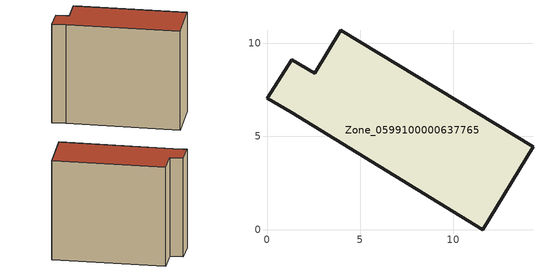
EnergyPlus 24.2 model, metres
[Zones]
Zone_0599100000637765
 floor ground (C_G): 3.97,10.68 14.27,4.44 11.58,0 1.29,6.29 0,7.04 1.32,9.11 2.56,8.38 z0
 wall outside (C_F): 2.56,8.38 1.32,9.11 0,7.04 1.29,6.29 11.58,0 14.27,4.44 3.97,10.68 2.56,8.38 z0:11.13
 roof outside (C_R): 14.27,4.44 3.97,10.68 2.56,8.38 1.32,9.11 0,7.04 1.29,6.29 11.58,0 z11.13
[BUILDING]
Pand.0599100000637765: North Axis=0; Terrain=City; Loads Convergence Tolerance Value=0.04; Temperature Convergence Tolerance Value=0.4; Solar Distribution=FullExterior; Maximum Number of Warmup Days=25; Minimum Number of Warmup Days=1
[Site:Location]
Rotterdam.The.Hague.AP_ZH_NLD Design_Conditions: Latitude=51.96; Longitude=4.45; Time Zone=1; Elevation=-4.5
[SITE:GROUNDTEMPERATURE:BUILDINGSURFACE]
18, 18, 18, 18, 18, 18, 18, 18, 18, 18, 18, 18
[MATERIAL] Thermal Absorptance=0.9; Solar Absorptance=0.7; Visible Absorptance=0.7
Name | Roughness | Thickness | Conductivity | Density | Specific Heat
G.TI.1946 | MediumSmooth | 0.15 | 1 | 540 | 1210
F.TI.1946 | Rough | 0.3 | 0.857143 | 1920 | 840
R.TI.1946 | MediumRough | 0.2 | 0.1 | 1500 | 1000
[CONSTRUCTION]
C_G: G.TI.1946
C_F: F.TI.1946
C_R: R.TI.1946
[ZONE]
Zone_0599100000637765: Type=1; Multiplier=1; Ceiling Height=Autocalculate; Volume=Autocalculate; Floor Area=autocalculate; Part of Total Floor Area=Yes
[ZONEINFILTRATION:DESIGNFLOWRATE]
Infil_Zone_0599100000637765: Zone or ZoneList or Space or SpaceList=Zone_0599100000637765; Schedule=AlwaysOn; Design Flow Rate Calculation Method=Flow/Area; Flow Rate per Floor Area=0.003; Constant Term Coefficient=1; Temperature Term Coefficient=0; Velocity Term Coefficient=0; Velocity Squared Term Coefficient=0
[HVACTEMPLATE:ZONE:IDEALLOADSAIRSYSTEM]
Zone_0599100000637765: Maximum Heating Supply Air Temperature=50; Minimum Cooling Supply Air Temperature=13; Maximum Heating Supply Air Humidity Ratio=0.0156; Minimum Cooling Supply Air Humidity Ratio=0.0077; Heating Limit=NoLimit; Cooling Limit=NoLimit; Dehumidification Control Type=ConstantSensibleHeatRatio; Cooling Sensible Heat Ratio=0.7; Dehumidification Setpoint=60; Humidification Control Type=None; Humidification Setpoint=30; Outdoor Air Method=None; Outdoor Air Flow Rate per Person=0.00944; Outdoor Air Flow Rate per Zone Floor Area=0; Outdoor Air Flow Rate per Zone=0; Demand Controlled Ventilation Type=None; Outdoor Air Economizer Type=NoEconomizer; Heat Recovery Type=None; Sensible Heat Recovery Effectiveness=0.7; Latent Heat Recovery Effectiveness=0.65
[ZONECONTROL:THERMOSTAT]
ThermostatControl_Zone_0599100000637765: Zone or ZoneList=Zone_0599100000637765; Control Type Schedule=DualSetpointControlType; Control 1=Thermostat_Zone_0599100000637765; Temperature Difference Between Cutout And Setpoint=0
[THERMOSTATSETPOINT:DUALSETPOINT]
Thermostat_Zone_0599100000637765: Heating Setpoint Temperature Schedule=HeatingSetpoint_Zone_0599100000637765; Cooling Setpoint Temperature Schedule=CoolingSetpoint_Zone_0599100000637765
[SCHEDULE:COMPACT]
HeatingSetpoint_Zone_0599100000637765: Through: 12/31, For: AllDays, Until: 24:00, 21
CoolingSetpoint_Zone_0599100000637765: Through: 12/31, For: AllDays, Until: 24:00, 24
DualSetpointControlType: Through: 12/31, For: AllDays, Until: 24:00, 4
AlwaysOn: Through: 12/31, For: AllDays, Until: 24:00, 1
